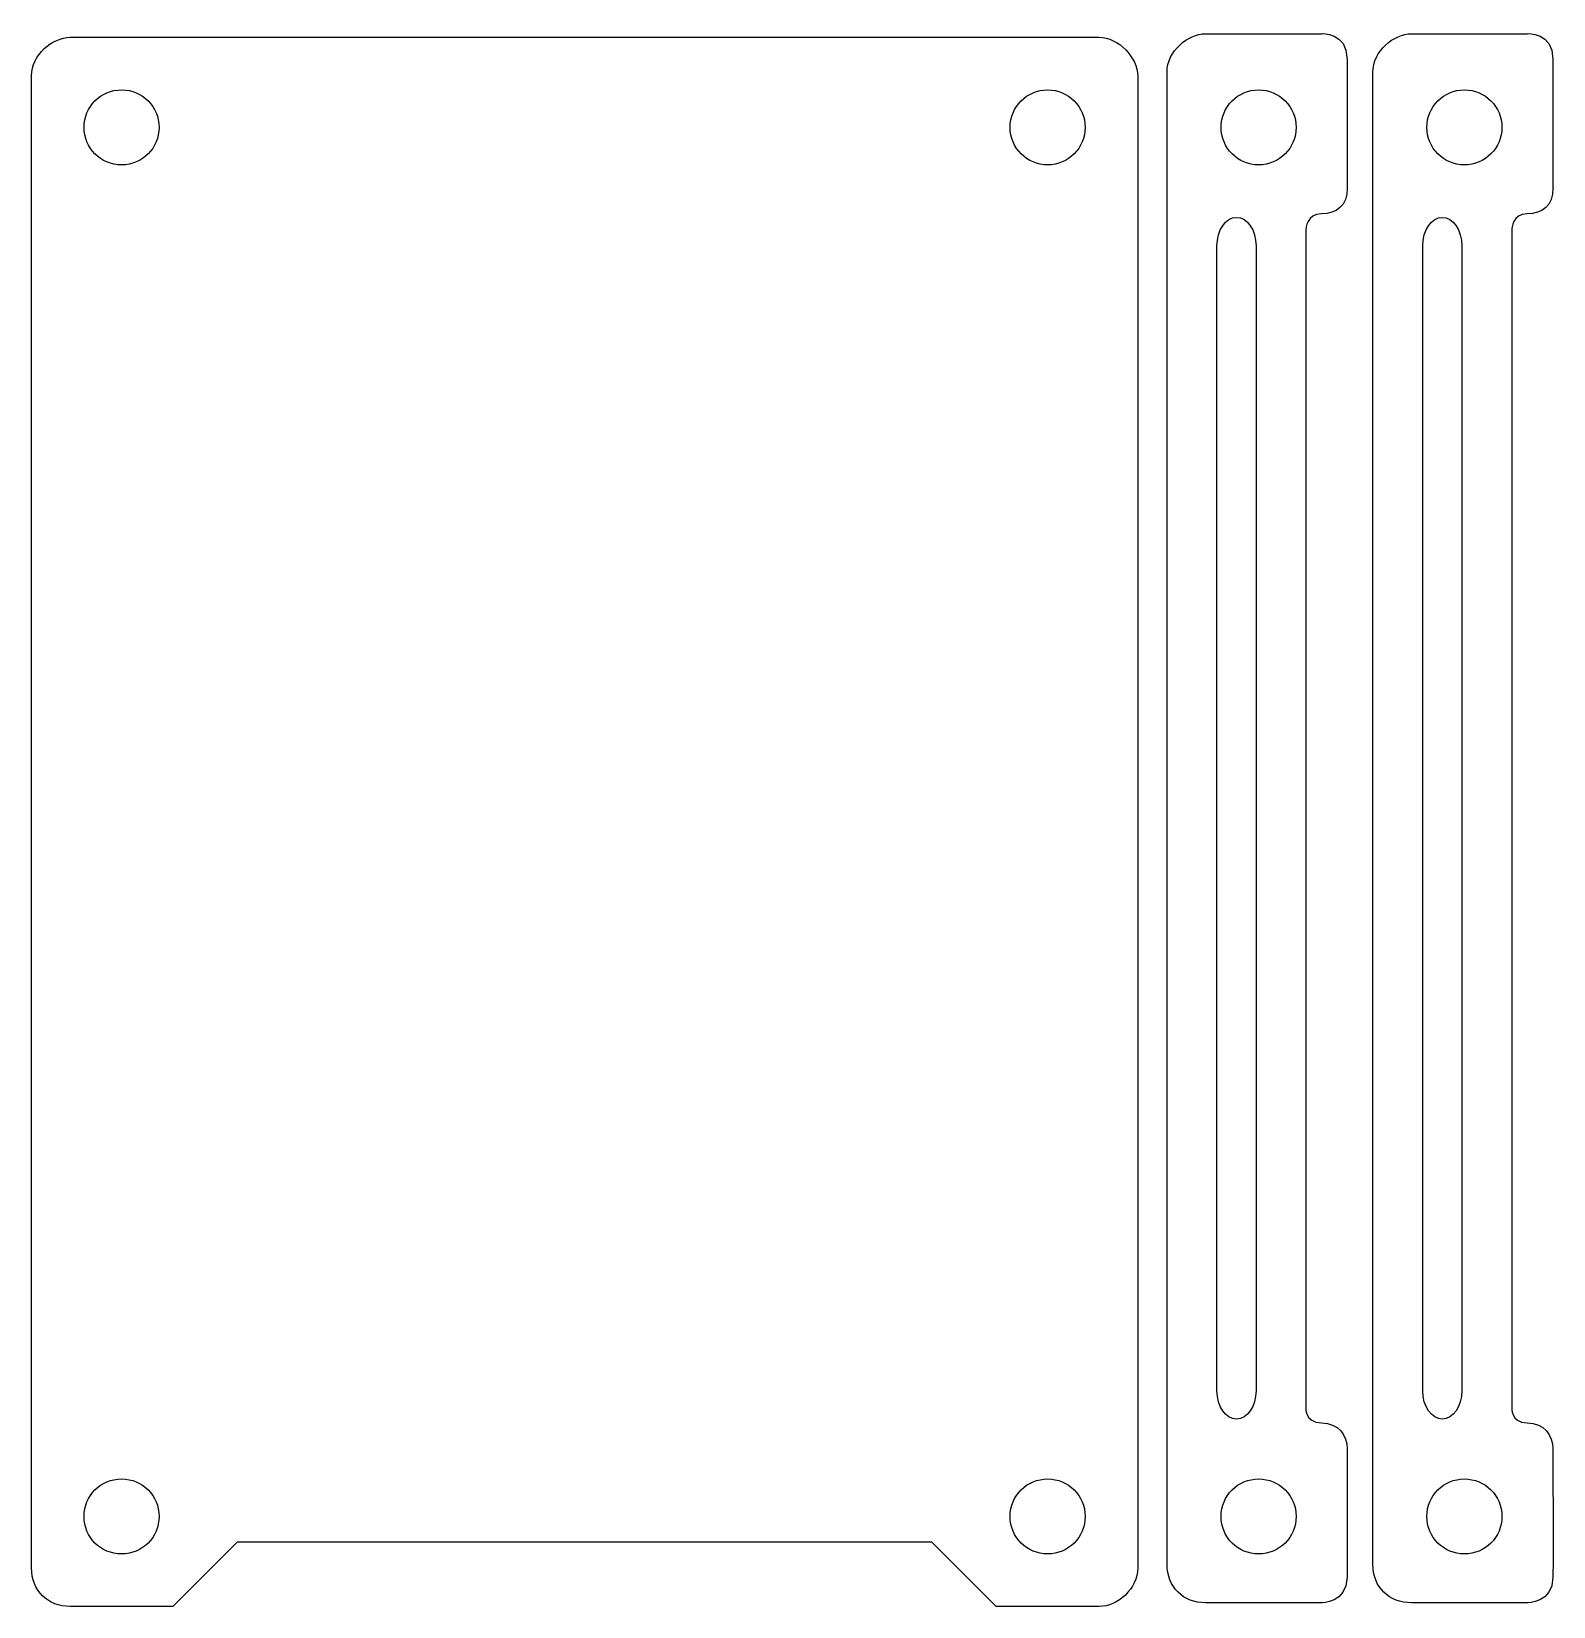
# Model space of a CAD drawing. Extents: x 0 to 168, y 0 to 174.
import ezdxf

# ---------------------------------------------------------------- set-up
doc = ezdxf.new("R2010")
doc.units = 0
doc.layers.add('bottom_cover_through', color=7, linetype='CONTINUOUS')

msp = doc.modelspace()

# ---------------------------------------------------------------- linework, layer by layer
at = {"layer": 'bottom_cover_through', "color": 7}
for points in [[(0, 4.252771), (0, 168.662767)], [(121.890997, 168.662767), (121.890997, 4.252771)], [(140.429996, 151.768767), (140.429996, 21.94477)], [(163.108996, 151.768767), (163.108996, 21.94477)], [(130.624997, 23.78077), (130.624997, 149.932767)], [(134.929997, 149.932767), (134.929997, 23.78077)], [(153.304996, 23.78077), (153.304996, 149.932767)], [(157.604996, 149.932767), (157.604996, 23.78077)], [(117.636997, -0.001229), (106.300997, -0.001229), (99.210998, 7.084771), (22.675999, 7.084771), (15.59, -0.001229), (4.254, -0.001229)]]:
    msp.add_lwpolyline(points, dxfattribs=at)
for points in [[(14.059, 162.991767)], [(116.104997, 162.991767)], [(139.347997, 162.991767)], [(162.026996, 162.991767)], [(132.776997, 153.069767)], [(155.452996, 153.069767)], [(14.059, 9.920771)], [(116.104997, 9.920771)], [(139.347997, 9.920771)], [(162.026996, 9.920771)], [(0, 4.252771)], [(125.124997, 4.651771)], [(147.800996, 4.651771)]]:
    msp.add_lwpolyline(points, close=True, dxfattribs=at)
for points in [[(0, 168.662767), (0, 170.994767), (2.32, 172.912767), (4.254, 172.912767)], [(4.254, 172.912767), (6.184, 172.912767), (117.405997, 172.909767), (117.636997, 172.912767)], [(117.636997, 172.912767), (119.776997, 172.948767), (121.890997, 170.639767), (121.890997, 168.662767)], [(125.124997, 169.061767), (125.124997, 171.393767), (127.444997, 173.311767), (129.374997, 173.311767)], [(129.374997, 173.311767), (131.304997, 173.311767), (141.671996, 173.315767), (142.132996, 173.311767)], [(142.132996, 173.311767), (142.132996, 173.311767), (144.956996, 173.553767), (144.964996, 170.479767)], [(147.800996, 169.061767), (147.800996, 171.393767), (150.120996, 173.311767), (152.054996, 173.311767)], [(152.054996, 173.311767), (153.983996, 173.311767), (164.347996, 173.315767), (164.808996, 173.311767)], [(164.808996, 173.311767), (164.808996, 173.311767), (167.632996, 173.553767), (167.644996, 170.479767)], [(144.964996, 170.479767), (144.976996, 167.405767), (144.964996, 156.303767), (144.964996, 156.303767)], [(167.644996, 170.479767), (167.651996, 167.405767), (167.644996, 156.303767), (167.644996, 156.303767)], [(125.124997, 4.651771), (125.124997, 7.170771), (125.124997, 169.030767), (125.124997, 169.061767)], [(147.800996, 4.651771), (147.800996, 7.170771), (147.800996, 169.030767), (147.800996, 169.061767)], [(5.785, 162.991767), (5.785, 165.276767), (7.637, 167.127767), (9.922, 167.127767)], [(9.922, 167.127767), (12.207, 167.127767), (14.059, 165.276767), (14.059, 162.991767)], [(107.831997, 162.991767), (107.831997, 165.276767), (109.683997, 167.127767), (111.968997, 167.127767)], [(111.968997, 167.127767), (114.253997, 167.127767), (116.104997, 165.276767), (116.104997, 162.991767)], [(131.077997, 162.991767), (131.077997, 165.276767), (132.929997, 167.127767), (135.210997, 167.127767)], [(135.210997, 167.127767), (137.495997, 167.127767), (139.347997, 165.276767), (139.347997, 162.991767)], [(153.753996, 162.991767), (153.753996, 165.276767), (155.604996, 167.127767), (157.890996, 167.127767)], [(157.890996, 167.127767), (160.175996, 167.127767), (162.026996, 165.276767), (162.026996, 162.991767)], [(9.922, 158.854767), (7.637, 158.854767), (5.785, 160.705767), (5.785, 162.991767)], [(14.059, 162.991767), (14.059, 160.705767), (12.207, 158.854767), (9.922, 158.854767)], [(111.968997, 158.854767), (109.683997, 158.854767), (107.831997, 160.705767), (107.831997, 162.991767)], [(116.104997, 162.991767), (116.104997, 160.705767), (114.253997, 158.854767), (111.968997, 158.854767)], [(135.210997, 158.854767), (132.929997, 158.854767), (131.077997, 160.705767), (131.077997, 162.991767)], [(139.347997, 162.991767), (139.347997, 160.705767), (137.495997, 158.854767), (135.210997, 158.854767)], [(157.890996, 158.854767), (155.604996, 158.854767), (153.753996, 160.705767), (153.753996, 162.991767)], [(162.026996, 162.991767), (162.026996, 160.705767), (160.175996, 158.854767), (157.890996, 158.854767)], [(144.964996, 156.303767), (145.030996, 154.326767), (143.749996, 153.471767), (142.132996, 153.471767)], [(167.644996, 156.303767), (167.706996, 154.326767), (166.429996, 153.471767), (164.808996, 153.471767)], [(130.624997, 149.932767), (130.624997, 151.670767), (131.585997, 153.069767), (132.776997, 153.069767)], [(132.776997, 153.069767), (133.968997, 153.069767), (134.929997, 151.670767), (134.929997, 149.932767)], [(142.132996, 153.471767), (140.511996, 153.471767), (140.429996, 151.768767), (140.429996, 151.768767)], [(153.304996, 149.932767), (153.304996, 151.670767), (154.261996, 153.069767), (155.452996, 153.069767)], [(155.452996, 153.069767), (156.647996, 153.069767), (157.604996, 151.670767), (157.604996, 149.932767)], [(164.808996, 153.471767), (163.190996, 153.471767), (163.108996, 151.768767), (163.108996, 151.768767)], [(132.776997, 20.64377), (131.585997, 20.64377), (130.624997, 22.04177), (130.624997, 23.78077)], [(134.929997, 23.78077), (134.929997, 22.04177), (133.968997, 20.64377), (132.776997, 20.64377)], [(155.452996, 20.64377), (154.261996, 20.64377), (153.304996, 22.04177), (153.304996, 23.78077)], [(157.604996, 23.78077), (157.604996, 22.04177), (156.647996, 20.64377), (155.452996, 20.64377)], [(140.429996, 21.94477), (140.429996, 21.94477), (140.245996, 20.26877), (142.132996, 20.24177)], [(163.108996, 21.94477), (163.108996, 21.94477), (162.921996, 20.26877), (164.808996, 20.24177)], [(142.132996, 20.24177), (144.019996, 20.21377), (144.964996, 18.834771), (144.964996, 17.409771)], [(164.808996, 20.24177), (166.694996, 20.21377), (167.644996, 18.834771), (167.644996, 17.409771)], [(144.964996, 17.409771), (144.964996, 12.682771), (144.995996, 6.104771), (144.964996, 3.233771)], [(167.644996, 17.409771), (167.644996, 12.682771), (167.671996, 6.104771), (167.644996, 3.233771)], [(5.785, 9.920771), (5.785, 12.205771), (7.637, 14.057771), (9.922, 14.057771)], [(9.922, 14.057771), (12.207, 14.057771), (14.059, 12.205771), (14.059, 9.920771)], [(107.831997, 9.920771), (107.831997, 12.205771), (109.683997, 14.057771), (111.968997, 14.057771)], [(111.968997, 14.057771), (114.253997, 14.057771), (116.104997, 12.205771), (116.104997, 9.920771)], [(131.077997, 9.920771), (131.077997, 12.205771), (132.929997, 14.057771), (135.210997, 14.057771)], [(135.210997, 14.057771), (137.495997, 14.057771), (139.347997, 12.205771), (139.347997, 9.920771)], [(153.753996, 9.920771), (153.753996, 12.205771), (155.604996, 14.057771), (157.890996, 14.057771)], [(157.890996, 14.057771), (160.175996, 14.057771), (162.026996, 12.205771), (162.026996, 9.920771)], [(9.922, 5.784771), (7.637, 5.784771), (5.785, 7.635771), (5.785, 9.920771)], [(14.059, 9.920771), (14.059, 7.635771), (12.207, 5.784771), (9.922, 5.784771)], [(111.968997, 5.784771), (109.683997, 5.784771), (107.831997, 7.635771), (107.831997, 9.920771)], [(116.104997, 9.920771), (116.104997, 7.635771), (114.253997, 5.784771), (111.968997, 5.784771)], [(135.210997, 5.784771), (132.929997, 5.784771), (131.077997, 7.635771), (131.077997, 9.920771)], [(139.347997, 9.920771), (139.347997, 7.635771), (137.495997, 5.784771), (135.210997, 5.784771)], [(157.890996, 5.784771), (155.604996, 5.784771), (153.753996, 7.635771), (153.753996, 9.920771)], [(162.026996, 9.920771), (162.026996, 7.635771), (160.175996, 5.784771), (157.890996, 5.784771)], [(4.254, -0.001229), (1.801, -0.001229), (0, 1.733771), (0, 4.252771)], [(121.890997, 4.252771), (121.890997, 1.940771), (119.675997, -0.001229), (117.636997, -0.001229)], [(129.374997, 0.401771), (126.925997, 0.401771), (125.124997, 2.131771), (125.124997, 4.651771)], [(152.054996, 0.401771), (149.601996, 0.401771), (147.800996, 2.131771), (147.800996, 4.651771)], [(144.964996, 3.233771), (144.937996, 0.362771), (142.132996, 0.401771), (142.132996, 0.401771)], [(167.644996, 3.233771), (167.616996, 0.362771), (164.808996, 0.401771), (164.808996, 0.401771)], [(142.132996, 0.401771), (142.132996, 0.401771), (131.823997, 0.401771), (129.374997, 0.401771)], [(164.808996, 0.401771), (164.808996, 0.401771), (154.503996, 0.401771), (152.054996, 0.401771)]]:
    msp.add_open_spline(points, degree=3, dxfattribs=at)

doc.saveas('drawing.dxf')
